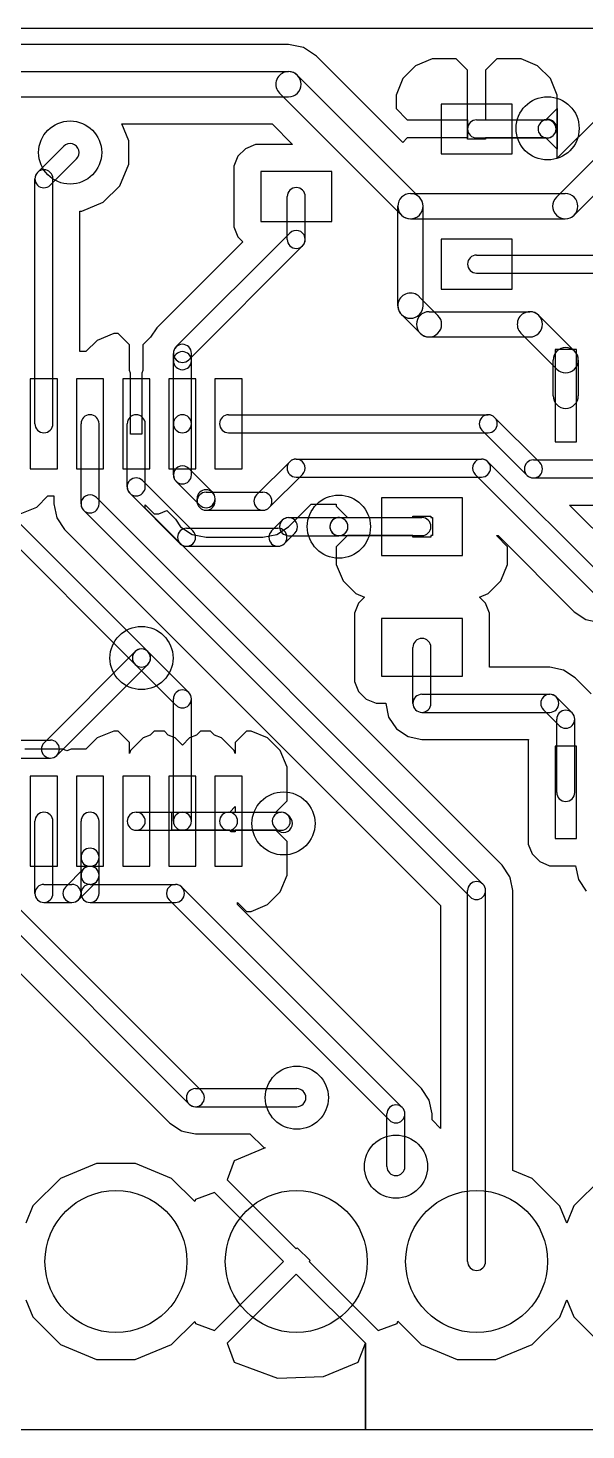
# Model space of a CAD drawing. Extents: x 98.1 to 132.9, y -94.4 to -74.6.
# Drawn here: x 110.95 to 118.81, y -94.37 to -74.63 of the extents above; entities that cross this region are included whole.
import ezdxf

# ---------------------------------------------------------------- set-up
doc = ezdxf.new("R2010")
doc.units = 0
doc.header["$MEASUREMENT"] = 0
doc.layers.add('BLACK', color=7, linetype='CONTINUOUS')

msp = doc.modelspace()

# ---------------------------------------------------------------- linework, layer by layer
at = {"layer": 'Black'}
for p, q in [((98.127, -74.627), (132.873, -74.627)), ((98.127, -74.627), (132.873, -74.627)), ((114.62, -74.8603), (110.73, -74.8603)), ((114.62, -74.8603), (110.73, -74.8603)), ((114.834, -74.9028), (114.62, -74.8603)), ((114.834, -74.9028), (114.62, -74.8603)), ((115.015, -75.024), (114.834, -74.9028)), ((115.015, -75.024), (114.834, -74.9028)), ((116.23, -76.2384), (115.015, -75.024)), ((116.23, -76.2384), (115.015, -75.024)), ((116.41, -75.1587), (116.231, -75.3373)), ((116.41, -75.1587), (116.231, -75.3373)), ((116.643, -75.062), (116.41, -75.1587)), ((116.643, -75.062), (116.41, -75.1587)), ((116.896, -75.062), (116.643, -75.062)), ((116.896, -75.062), (116.643, -75.062)), ((116.984, -75.062), (116.896, -75.062)), ((116.984, -75.062), (116.896, -75.062)), ((117.143, -75.2207), (116.984, -75.062)), ((117.143, -75.2207), (116.984, -75.062)), ((117.143, -75.9205), (117.143, -75.2207)), ((117.143, -75.9205), (117.143, -75.2207)), ((117.556, -75.062), (117.397, -75.2207)), ((117.556, -75.062), (117.397, -75.2207)), ((117.397, -75.2207), (117.397, -75.9205)), ((117.397, -75.2207), (117.397, -75.9205)), ((117.644, -75.062), (117.556, -75.062)), ((117.644, -75.062), (117.556, -75.062)), ((117.897, -75.062), (117.644, -75.062)), ((117.897, -75.062), (117.644, -75.062)), ((118.13, -75.1587), (117.897, -75.062)), ((118.13, -75.1587), (117.897, -75.062)), ((118.309, -75.3373), (118.13, -75.1587)), ((118.309, -75.3373), (118.13, -75.1587)), ((110.73, -75.2413), (114.62, -75.2413)), ((116.463, -77.0109), (114.746, -75.2934)), ((116.231, -75.3373), (116.135, -75.5707)), ((116.231, -75.3373), (116.135, -75.5707)), ((118.405, -75.5707), (118.309, -75.3373)), ((118.405, -75.5707), (118.309, -75.3373)), ((110.73, -75.5969), (114.62, -75.5969)), ((116.212, -77.2623), (114.494, -75.5448)), ((116.135, -75.5707), (116.135, -75.7618)), ((116.135, -75.5707), (116.135, -75.7618)), ((118.405, -75.7618), (118.405, -75.5707)), ((118.405, -75.7618), (118.405, -75.5707)), ((116.135, -75.7618), (116.293, -75.9205)), ((116.135, -75.7618), (116.293, -75.9205)), ((117.77, -75.697), (116.77, -75.697)), ((116.77, -75.697), (116.77, -76.398)), ((117.77, -76.398), (117.77, -75.697)), ((118.247, -75.9205), (118.405, -75.7618)), ((118.247, -75.9205), (118.405, -75.7618)), ((118.405, -76.3333), (118.405, -75.7618)), ((118.405, -75.7618), (118.405, -76.3333)), ((118.405, -76.3333), (118.405, -75.7618)), ((118.405, -75.7618), (118.405, -76.3333)), ((112.37, -76.2173), (112.271, -75.9779)), ((112.271, -75.9779), (114.389, -75.9779)), ((112.37, -76.2173), (112.271, -75.9779)), ((112.271, -75.9779), (114.389, -75.9779)), ((114.389, -75.9779), (114.679, -76.2685)), ((114.389, -75.9779), (114.679, -76.2685)), ((116.293, -75.9205), (117.143, -75.9205)), ((116.293, -75.9205), (117.143, -75.9205)), ((117.143, -76.1745), (117.143, -75.9205)), ((117.143, -75.9205), (117.143, -76.1745)), ((117.143, -76.1745), (117.143, -75.9205)), ((117.143, -75.9205), (117.143, -76.1745)), ((117.27, -75.9205), (118.262, -75.9205)), ((117.397, -75.9205), (118.247, -75.9205)), ((117.397, -75.9205), (118.247, -75.9205)), ((118.175, -75.9548), (118.183, -75.9473)), ((119.004, -75.8613), (118.405, -76.4599)), ((119.004, -75.8613), (118.405, -76.4599)), ((112.37, -76.5457), (112.37, -76.2173)), ((112.37, -76.5457), (112.37, -76.2173)), ((116.293, -76.1745), (116.23, -76.2384)), ((116.293, -76.1745), (116.23, -76.2384)), ((117.143, -76.1745), (116.293, -76.1745)), ((117.143, -76.1745), (116.293, -76.1745)), ((117.143, -76.1945), (117.143, -76.1745)), ((117.143, -76.1945), (117.143, -76.1745)), ((117.397, -76.1945), (117.143, -76.1945)), ((117.397, -76.1945), (117.143, -76.1945)), ((117.27, -76.1745), (118.262, -76.1745)), ((118.247, -76.1745), (117.397, -76.1745)), ((117.397, -76.1745), (117.397, -76.1945)), ((118.247, -76.1745), (117.397, -76.1745)), ((117.397, -76.1745), (117.397, -76.1945)), ((118.405, -76.3333), (118.247, -76.1745)), ((118.405, -76.3333), (118.247, -76.1745)), ((118.349, -76.1402), (118.357, -76.1327)), ((118.393, -77.0109), (119.273, -76.1307)), ((111.455, -76.291), (111.085, -76.6608)), ((114.014, -76.3265), (113.907, -76.4337)), ((114.014, -76.3265), (113.907, -76.4337)), ((114.154, -76.2685), (114.014, -76.3265)), ((114.154, -76.2685), (114.014, -76.3265)), ((114.679, -76.2685), (114.154, -76.2685)), ((114.679, -76.2685), (114.154, -76.2685)), ((116.77, -76.398), (117.77, -76.398)), ((118.405, -76.4599), (118.405, -76.3333)), ((118.405, -76.4599), (118.405, -76.3333)), ((118.645, -77.2623), (119.525, -76.3821)), ((111.635, -76.4706), (111.265, -76.8404)), ((112.244, -76.849), (112.37, -76.5457)), ((112.244, -76.849), (112.37, -76.5457)), ((113.907, -76.4337), (113.849, -76.5737)), ((113.907, -76.4337), (113.849, -76.5737)), ((113.849, -76.5737), (113.849, -76.7253)), ((113.849, -76.5737), (113.849, -76.7253)), ((111.048, -80.2009), (111.048, -76.7506)), ((111.302, -80.2009), (111.302, -76.7506)), ((113.849, -76.7253), (113.849, -77.4263)), ((113.849, -76.7253), (113.849, -77.4263)), ((115.23, -76.6495), (114.23, -76.6495)), ((114.23, -76.6495), (114.23, -77.3505)), ((115.23, -77.3505), (115.23, -76.6495)), ((112.012, -77.081), (112.244, -76.849)), ((112.012, -77.081), (112.244, -76.849)), ((114.603, -77.6045), (114.603, -77)), ((114.857, -77.6045), (114.857, -77)), ((116.338, -76.9588), (118.519, -76.9588)), ((111.683, -79.1849), (111.683, -77.2064)), ((111.683, -77.2064), (111.708, -77.2064)), ((111.683, -79.1849), (111.683, -77.2064)), ((111.683, -77.2064), (111.708, -77.2064)), ((111.708, -77.2064), (112.012, -77.081)), ((111.708, -77.2064), (112.012, -77.081)), ((116.16, -78.5374), (116.16, -77.1366)), ((116.515, -78.5374), (116.515, -77.1366)), ((114.23, -77.3505), (115.23, -77.3505)), ((116.338, -77.3144), (118.519, -77.3144)), ((114.64, -77.5147), (113.036, -79.1191)), ((113.849, -77.4263), (113.907, -77.5663)), ((113.849, -77.4263), (113.907, -77.5663)), ((113.907, -77.5663), (113.978, -77.6379)), ((113.907, -77.5663), (113.978, -77.6379)), ((113.978, -77.6379), (112.766, -78.8497)), ((113.978, -77.6379), (112.766, -78.8497)), ((114.82, -77.6943), (113.215, -79.2987)), ((117.77, -77.602), (116.77, -77.602)), ((116.77, -77.602), (116.77, -78.303)), ((117.77, -78.303), (117.77, -77.602)), ((117.27, -77.8255), (118.962, -77.8255)), ((117.27, -78.0795), (118.962, -78.0795)), ((116.77, -78.303), (117.77, -78.303)), ((116.726, -78.6744), (116.463, -78.4117)), ((116.475, -78.9259), (116.212, -78.6631)), ((116.6, -78.6224), (118.02, -78.6224)), ((118.651, -79.1799), (118.145, -78.6744)), ((112.159, -78.9309), (111.925, -79.0276)), ((112.159, -78.9309), (111.925, -79.0276)), ((112.221, -78.9309), (112.159, -78.9309)), ((112.221, -78.9309), (112.159, -78.9309)), ((112.38, -79.0897), (112.221, -78.9309)), ((112.38, -79.0897), (112.221, -78.9309)), ((112.677, -78.9829), (112.571, -79.0897)), ((112.677, -78.9829), (112.571, -79.0897)), ((112.766, -78.8497), (112.677, -78.9829)), ((112.766, -78.8497), (112.677, -78.9829)), ((116.6, -78.978), (118.02, -78.978)), ((118.399, -79.4313), (117.894, -78.9259)), ((111.925, -79.0276), (111.768, -79.1849)), ((111.925, -79.0276), (111.768, -79.1849)), ((112.38, -79.4503), (112.38, -79.0897)), ((112.38, -79.4503), (112.38, -79.0897)), ((112.571, -79.0897), (112.571, -79.4503)), ((112.571, -79.0897), (112.571, -79.4503)), ((118.675, -79.1558), (118.375, -79.1558)), ((118.375, -79.1558), (118.375, -80.4562)), ((118.675, -80.4562), (118.675, -79.1558)), ((111.768, -79.1849), (111.683, -79.1849)), ((111.768, -79.1849), (111.683, -79.1849)), ((112.999, -79.3119), (112.999, -79.2089)), ((112.999, -80.2009), (112.999, -79.3119)), ((113.253, -79.3119), (113.253, -79.2089)), ((113.253, -80.2009), (113.253, -79.3119)), ((118.347, -79.806), (118.347, -79.3056)), ((118.703, -79.806), (118.703, -79.3056)), ((110.984, -79.5659), (110.984, -80.8359)), ((111.365, -79.5659), (110.984, -79.5659)), ((111.365, -80.8359), (111.365, -79.5659)), ((111.635, -79.5659), (111.635, -80.8359)), ((112.016, -79.5659), (111.635, -79.5659)), ((112.016, -80.8359), (112.016, -79.5659)), ((112.285, -79.5659), (112.285, -80.8359)), ((112.666, -79.5659), (112.285, -79.5659)), ((112.397, -79.4901), (112.38, -79.4503)), ((112.397, -79.4901), (112.38, -79.4503)), ((112.397, -80.3479), (112.397, -79.4901)), ((112.397, -80.3479), (112.397, -79.4901)), ((112.571, -79.4503), (112.554, -79.4901)), ((112.571, -79.4503), (112.554, -79.4901)), ((112.554, -79.4901), (112.554, -79.6417)), ((112.554, -79.4901), (112.554, -79.6417)), ((112.666, -80.8359), (112.666, -79.5659)), ((112.935, -79.5659), (112.935, -80.8359)), ((113.316, -79.5659), (112.935, -79.5659)), ((113.316, -80.8359), (113.316, -79.5659)), ((113.585, -79.5659), (113.585, -80.8359)), ((113.966, -79.5659), (113.585, -79.5659)), ((113.966, -80.8359), (113.966, -79.5659)), ((112.554, -79.6417), (112.554, -80.3479)), ((112.554, -79.6417), (112.554, -80.3479)), ((113.776, -80.0739), (117.434, -80.0739)), ((117.524, -80.1111), (118.16, -80.7477)), ((111.698, -81.3301), (111.698, -80.2009)), ((111.952, -81.3301), (111.952, -80.2009)), ((112.348, -81.0899), (112.348, -80.2009)), ((112.554, -80.3479), (112.397, -80.3479)), ((112.554, -80.3479), (112.397, -80.3479)), ((112.602, -81.0899), (112.602, -80.2009)), ((112.999, -80.9213), (112.999, -80.2009)), ((113.253, -80.9213), (113.253, -80.2009)), ((113.776, -80.3279), (117.434, -80.3279)), ((117.344, -80.2907), (117.981, -80.9273)), ((118.375, -80.4562), (118.675, -80.4562)), ((114.638, -80.7347), (114.171, -81.2022)), ((114.728, -80.6975), (117.339, -80.6975)), ((119.095, -82.4004), (117.429, -80.7347)), ((118.071, -80.7105), (119.033, -80.7105)), ((110.984, -80.8359), (111.365, -80.8359)), ((111.635, -80.8359), (112.016, -80.8359)), ((112.285, -80.8359), (112.666, -80.8359)), ((112.935, -80.8359), (113.316, -80.8359)), ((113.55, -81.1663), (113.215, -80.8315)), ((113.585, -80.8359), (113.966, -80.8359)), ((114.818, -80.9143), (114.35, -81.3818)), ((114.728, -80.9515), (117.339, -80.9515)), ((118.915, -82.58), (117.249, -80.9143)), ((112.565, -81.0001), (113.275, -81.7102)), ((113.371, -81.3459), (113.036, -81.0111)), ((118.071, -80.9645), (119.033, -80.9645)), ((111.075, -81.3742), (111.232, -81.2169)), ((111.075, -81.3742), (111.232, -81.2169)), ((111.232, -81.2169), (111.317, -81.2169)), ((111.232, -81.2169), (111.317, -81.2169)), ((111.317, -81.2169), (111.317, -81.3301)), ((111.317, -81.2169), (111.317, -81.3301)), ((111.317, -81.3301), (111.356, -81.5245)), ((111.317, -81.3301), (111.356, -81.5245)), ((117.36, -86.6852), (111.915, -81.2403)), ((112.386, -81.1797), (113.096, -81.8898)), ((112.602, -81.3889), (112.602, -81.3439)), ((112.602, -81.3439), (112.729, -81.4709)), ((112.602, -81.3889), (112.602, -81.3439)), ((112.602, -81.3439), (112.729, -81.4709)), ((113.333, -81.292), (113.333, -81.2561)), ((113.46, -81.165), (114.26, -81.165)), ((113.587, -81.292), (113.587, -81.2561)), ((114.62, -81.6512), (114.938, -81.3325)), ((114.62, -81.6512), (114.938, -81.3325)), ((114.938, -81.3325), (115.294, -81.3325)), ((114.938, -81.3325), (115.294, -81.3325)), ((115.294, -81.3325), (115.294, -81.3634)), ((115.294, -81.3325), (115.294, -81.3634)), ((117.072, -81.2427), (115.929, -81.2427)), ((115.929, -81.2427), (115.929, -82.0555)), ((117.072, -82.0555), (117.072, -81.2427)), ((119.215, -81.9822), (118.579, -81.3455)), ((118.579, -81.3455), (119.033, -81.3455)), ((119.215, -81.9822), (118.579, -81.3455)), ((118.579, -81.3455), (119.033, -81.3455)), ((110.614, -81.3848), (112.64, -83.4102)), ((110.841, -81.4709), (111.075, -81.3742)), ((110.841, -81.4709), (111.075, -81.3742)), ((111.356, -81.5245), (111.466, -81.6893)), ((111.356, -81.5245), (111.466, -81.6893)), ((117.18, -86.8648), (111.735, -81.4199)), ((117.629, -86.4158), (112.602, -81.3889)), ((117.629, -86.4158), (112.602, -81.3889)), ((112.729, -81.4709), (112.792, -81.4709)), ((112.729, -81.4709), (112.792, -81.4709)), ((112.792, -81.4709), (112.909, -81.4227)), ((112.792, -81.4709), (112.909, -81.4227)), ((112.909, -81.4227), (113.029, -81.543)), ((112.909, -81.4227), (113.029, -81.543)), ((113.029, -81.543), (113.101, -81.6512)), ((113.029, -81.543), (113.101, -81.6512)), ((113.46, -81.419), (114.26, -81.419)), ((114.621, -81.523), (115.33, -81.523)), ((115.294, -81.3634), (115.452, -81.5221)), ((115.294, -81.3634), (115.452, -81.5221)), ((115.331, -81.5221), (116.5, -81.5221)), ((115.452, -81.5221), (116.373, -81.5221)), ((115.452, -81.5221), (116.373, -81.5221)), ((116.373, -81.5221), (116.373, -81.5021)), ((116.373, -81.5021), (116.627, -81.5021)), ((116.373, -81.5221), (116.373, -81.5021)), ((116.373, -81.5021), (116.627, -81.5021)), ((116.627, -81.5021), (116.627, -81.5221)), ((116.627, -81.5021), (116.627, -81.5221)), ((116.627, -81.5221), (116.647, -81.5221)), ((116.627, -81.5221), (116.647, -81.5221)), ((116.647, -81.5221), (116.647, -81.7761)), ((116.647, -81.5221), (116.647, -81.7761)), ((110.435, -81.5644), (112.46, -83.5898)), ((111.466, -81.6893), (116.762, -86.9854)), ((111.466, -81.6893), (116.762, -86.9854)), ((113.101, -81.6512), (113.266, -81.7613)), ((113.101, -81.6512), (113.266, -81.7613)), ((113.185, -81.673), (114.471, -81.673)), ((114.381, -81.7102), (114.531, -81.5602)), ((114.455, -81.7613), (114.62, -81.6512)), ((114.455, -81.7613), (114.62, -81.6512)), ((114.561, -81.8898), (114.711, -81.7398)), ((115.246, -81.5547), (115.245, -81.5556)), ((115.416, -81.7435), (115.415, -81.7444)), ((113.185, -81.927), (114.471, -81.927)), ((113.266, -81.7613), (113.46, -81.8)), ((113.266, -81.7613), (113.46, -81.8)), ((113.46, -81.8), (114.26, -81.8)), ((113.46, -81.8), (114.26, -81.8)), ((114.26, -81.8), (114.455, -81.7613)), ((114.26, -81.8), (114.455, -81.7613)), ((114.621, -81.777), (115.33, -81.777)), ((115.452, -81.7761), (115.294, -81.9349)), ((115.452, -81.7761), (115.294, -81.9349)), ((115.294, -81.9349), (115.294, -82.1818)), ((115.294, -81.9349), (115.294, -82.1818)), ((115.331, -81.7761), (116.5, -81.7761)), ((116.373, -81.7761), (115.452, -81.7761)), ((116.373, -81.7761), (115.452, -81.7761)), ((116.373, -81.7961), (116.373, -81.7761)), ((116.373, -81.7961), (116.373, -81.7761)), ((116.627, -81.7961), (116.373, -81.7961)), ((116.627, -81.7961), (116.373, -81.7961)), ((116.647, -81.7761), (116.627, -81.7761)), ((116.627, -81.7761), (116.627, -81.7961)), ((116.647, -81.7761), (116.627, -81.7761)), ((116.627, -81.7761), (116.627, -81.7961)), ((117.707, -81.9349), (117.548, -81.7761)), ((117.548, -81.7761), (117.572, -81.7761)), ((117.707, -81.9349), (117.548, -81.7761)), ((117.548, -81.7761), (117.572, -81.7761)), ((117.572, -81.7761), (118.646, -82.8494)), ((117.572, -81.7761), (118.646, -82.8494)), ((117.707, -82.1818), (117.707, -81.9349)), ((117.707, -82.1818), (117.707, -81.9349)), ((115.929, -82.0555), (117.072, -82.0555)), ((115.294, -82.1818), (115.39, -82.4152)), ((115.294, -82.1818), (115.39, -82.4152)), ((117.61, -82.4152), (117.707, -82.1818)), ((117.61, -82.4152), (117.707, -82.1818)), ((115.39, -82.4152), (115.569, -82.5938)), ((115.39, -82.4152), (115.569, -82.5938)), ((117.431, -82.5938), (117.61, -82.4152)), ((117.431, -82.5938), (117.61, -82.4152)), ((115.606, -82.7287), (115.548, -82.8687)), ((115.606, -82.7287), (115.548, -82.8687)), ((115.569, -82.5938), (115.69, -82.6441)), ((115.569, -82.5938), (115.69, -82.6441)), ((115.69, -82.6441), (115.606, -82.7287)), ((115.69, -82.6441), (115.606, -82.7287)), ((117.31, -82.6441), (117.431, -82.5938)), ((117.31, -82.6441), (117.431, -82.5938)), ((117.394, -82.7287), (117.31, -82.6441)), ((117.394, -82.7287), (117.31, -82.6441)), ((117.453, -82.8687), (117.394, -82.7287)), ((117.453, -82.8687), (117.394, -82.7287)), ((115.548, -82.8687), (115.548, -83.0203)), ((115.548, -82.8687), (115.548, -83.0203)), ((117.453, -83.6306), (117.453, -82.8687)), ((117.453, -83.6306), (117.453, -82.8687)), ((118.646, -82.8494), (118.81, -82.9595)), ((118.646, -82.8494), (118.81, -82.9595)), ((115.548, -83.0203), (115.548, -83.8331)), ((115.548, -83.0203), (115.548, -83.8331)), ((117.072, -82.9445), (115.929, -82.9445)), ((115.929, -82.9445), (115.929, -83.7573)), ((117.072, -83.7573), (117.072, -82.9445)), ((118.81, -82.9595), (119.005, -82.9982)), ((118.81, -82.9595), (119.005, -82.9982)), ((112.46, -83.4102), (111.177, -84.6933)), ((112.64, -83.4102), (113.215, -83.9858)), ((116.373, -84.1386), (116.373, -83.3509)), ((116.627, -84.1386), (116.627, -83.3509)), ((112.64, -83.5898), (111.357, -84.8729)), ((112.46, -83.5898), (113.036, -84.1654)), ((118.301, -83.6306), (117.453, -83.6306)), ((118.301, -83.6306), (117.453, -83.6306)), ((118.496, -83.6693), (118.301, -83.6306)), ((118.496, -83.6693), (118.301, -83.6306)), ((118.66, -83.7794), (118.496, -83.6693)), ((118.66, -83.7794), (118.496, -83.6693)), ((115.548, -83.8331), (115.606, -83.9731)), ((115.548, -83.8331), (115.606, -83.9731)), ((115.929, -83.7573), (117.072, -83.7573)), ((118.884, -84.0033), (118.66, -83.7794)), ((118.884, -84.0033), (118.66, -83.7794)), ((112.999, -85.7991), (112.999, -84.0756)), ((113.253, -85.7991), (113.253, -84.0756)), ((115.606, -83.9731), (115.713, -84.0803)), ((115.606, -83.9731), (115.713, -84.0803)), ((115.713, -84.0803), (115.853, -84.1383)), ((115.713, -84.0803), (115.853, -84.1383)), ((116.5, -84.0116), (118.301, -84.0116)), ((118.391, -84.0488), (118.615, -84.2727)), ((115.853, -84.1383), (115.992, -84.1383)), ((115.853, -84.1383), (115.992, -84.1383)), ((115.992, -84.1383), (115.992, -84.1386)), ((115.992, -84.1383), (115.992, -84.1386)), ((115.992, -84.1386), (116.031, -84.333)), ((115.992, -84.1386), (116.031, -84.333)), ((116.5, -84.2656), (118.301, -84.2656)), ((118.211, -84.2284), (118.435, -84.4523)), ((116.031, -84.333), (116.141, -84.4978)), ((116.031, -84.333), (116.141, -84.4978)), ((116.141, -84.4978), (116.306, -84.6079)), ((116.141, -84.4978), (116.306, -84.6079)), ((118.398, -85.394), (118.398, -84.3625)), ((118.652, -85.394), (118.652, -84.3625)), ((110.001, -84.6561), (111.267, -84.6561)), ((111.925, -84.6258), (111.768, -84.7831)), ((111.925, -84.6258), (111.768, -84.7831)), ((112.159, -84.5291), (111.925, -84.6258)), ((112.159, -84.5291), (111.925, -84.6258)), ((112.221, -84.5291), (112.159, -84.5291)), ((112.221, -84.5291), (112.159, -84.5291)), ((112.38, -84.6878), (112.221, -84.5291)), ((112.38, -84.6878), (112.221, -84.5291)), ((112.38, -84.8446), (112.38, -84.6878)), ((112.38, -84.8446), (112.38, -84.6878)), ((112.575, -84.6258), (112.397, -84.8044)), ((112.575, -84.6258), (112.397, -84.8044)), ((112.673, -84.5852), (112.575, -84.6258)), ((112.673, -84.5852), (112.575, -84.6258)), ((112.729, -84.5291), (112.673, -84.5852)), ((112.729, -84.5291), (112.673, -84.5852)), ((112.792, -84.5291), (112.729, -84.5291)), ((112.792, -84.5291), (112.729, -84.5291)), ((112.8, -84.5325), (112.792, -84.5291)), ((112.8, -84.5325), (112.792, -84.5291)), ((112.809, -84.5291), (112.8, -84.5325)), ((112.809, -84.5291), (112.8, -84.5325)), ((112.872, -84.5291), (112.809, -84.5291)), ((112.872, -84.5291), (112.809, -84.5291)), ((112.928, -84.5852), (112.872, -84.5291)), ((112.928, -84.5852), (112.872, -84.5291)), ((113.026, -84.6258), (112.928, -84.5852)), ((113.026, -84.6258), (112.928, -84.5852)), ((113.126, -84.7258), (113.026, -84.6258)), ((113.126, -84.7258), (113.026, -84.6258)), ((113.226, -84.6258), (113.126, -84.7258)), ((113.226, -84.6258), (113.126, -84.7258)), ((113.323, -84.5852), (113.226, -84.6258)), ((113.323, -84.5852), (113.226, -84.6258)), ((113.38, -84.5291), (113.323, -84.5852)), ((113.38, -84.5291), (113.323, -84.5852)), ((113.442, -84.5291), (113.38, -84.5291)), ((113.442, -84.5291), (113.38, -84.5291)), ((113.451, -84.5325), (113.442, -84.5291)), ((113.451, -84.5325), (113.442, -84.5291)), ((113.459, -84.5291), (113.451, -84.5325)), ((113.459, -84.5291), (113.451, -84.5325)), ((113.522, -84.5291), (113.459, -84.5291)), ((113.522, -84.5291), (113.459, -84.5291)), ((113.578, -84.5852), (113.522, -84.5291)), ((113.578, -84.5852), (113.522, -84.5291)), ((113.676, -84.6258), (113.578, -84.5852)), ((113.676, -84.6258), (113.578, -84.5852)), ((113.854, -84.8044), (113.676, -84.6258)), ((113.854, -84.8044), (113.676, -84.6258)), ((114.03, -84.5291), (113.871, -84.6878)), ((114.03, -84.5291), (113.871, -84.6878)), ((113.871, -84.6878), (113.871, -84.8446)), ((113.871, -84.6878), (113.871, -84.8446)), ((114.093, -84.5291), (114.03, -84.5291)), ((114.093, -84.5291), (114.03, -84.5291)), ((114.326, -84.6258), (114.093, -84.5291)), ((114.326, -84.6258), (114.093, -84.5291)), ((114.505, -84.8044), (114.326, -84.6258)), ((114.505, -84.8044), (114.326, -84.6258)), ((116.306, -84.6079), (116.5, -84.6466)), ((116.306, -84.6079), (116.5, -84.6466)), ((116.5, -84.6466), (118.003, -84.6466)), ((116.5, -84.6466), (118.003, -84.6466)), ((118.003, -84.6466), (117.994, -84.668)), ((118.003, -84.6466), (117.994, -84.668)), ((117.994, -84.668), (117.994, -84.8195)), ((117.994, -84.668), (117.994, -84.8195)), ((111.29, -84.7831), (110.909, -84.7831)), ((111.29, -84.7831), (110.909, -84.7831)), ((111.441, -84.7831), (111.29, -84.7831)), ((111.441, -84.7831), (111.29, -84.7831)), ((111.5, -84.8075), (111.441, -84.7831)), ((111.5, -84.8075), (111.441, -84.7831)), ((111.559, -84.7831), (111.5, -84.8075)), ((111.559, -84.7831), (111.5, -84.8075)), ((111.768, -84.7831), (111.559, -84.7831)), ((111.768, -84.7831), (111.559, -84.7831)), ((112.397, -84.8044), (112.38, -84.8446)), ((112.397, -84.8044), (112.38, -84.8446)), ((113.871, -84.8446), (113.854, -84.8044)), ((113.871, -84.8446), (113.854, -84.8044)), ((114.601, -85.0378), (114.505, -84.8044)), ((114.601, -85.0378), (114.505, -84.8044)), ((117.994, -84.8195), (117.994, -86.12)), ((117.994, -84.8195), (117.994, -86.12)), ((118.675, -84.7438), (118.375, -84.7438)), ((118.375, -84.7438), (118.375, -86.0442)), ((118.675, -86.0442), (118.675, -84.7438)), ((110.001, -84.9101), (111.267, -84.9101)), ((114.601, -85.2904), (114.601, -85.0378)), ((114.601, -85.2904), (114.601, -85.0378)), ((110.984, -85.1641), (110.984, -86.4341)), ((111.365, -85.1641), (110.984, -85.1641)), ((111.365, -86.4341), (111.365, -85.1641)), ((111.635, -85.1641), (111.635, -86.4341)), ((112.016, -85.1641), (111.635, -85.1641)), ((112.016, -86.4341), (112.016, -85.1641)), ((112.285, -85.1641), (112.285, -86.4341)), ((112.666, -85.1641), (112.285, -85.1641)), ((112.666, -86.4341), (112.666, -85.1641)), ((112.935, -85.1641), (112.935, -86.4341)), ((113.316, -85.1641), (112.935, -85.1641)), ((113.316, -86.4341), (113.316, -85.1641)), ((113.585, -85.1641), (113.585, -86.4341)), ((113.966, -85.1641), (113.585, -85.1641)), ((113.966, -86.4341), (113.966, -85.1641)), ((114.601, -85.5133), (114.601, -85.2904)), ((114.601, -85.5133), (114.601, -85.2904)), ((112.475, -85.6721), (112.475, -85.6721)), ((112.475, -85.6721), (113.126, -85.6721)), ((112.979, -85.9261), (112.979, -85.6721)), ((112.979, -85.6721), (113.03, -85.6721)), ((112.979, -85.9261), (112.979, -85.6721)), ((112.979, -85.6721), (113.03, -85.6721)), ((113.03, -85.6721), (113.109, -85.6721)), ((113.03, -85.6721), (113.109, -85.6721)), ((113.109, -85.6721), (113.142, -85.6721)), ((113.109, -85.6721), (113.142, -85.6721)), ((113.126, -85.6721), (113.776, -85.6721)), ((113.142, -85.6721), (113.221, -85.6721)), ((113.142, -85.6721), (113.221, -85.6721)), ((113.221, -85.6721), (113.681, -85.6721)), ((113.221, -85.6721), (113.681, -85.6721)), ((113.681, -85.6721), (113.792, -85.6721)), ((113.681, -85.6721), (113.792, -85.6721)), ((113.776, -85.6721), (114.519, -85.6721)), ((113.792, -85.6721), (113.871, -85.5933)), ((113.792, -85.6721), (113.871, -85.5933)), ((113.871, -85.5933), (113.871, -85.6721)), ((113.871, -85.5933), (113.871, -85.6721)), ((113.871, -85.6721), (114.443, -85.6721)), ((113.871, -85.6721), (114.443, -85.6721)), ((114.443, -85.6721), (114.601, -85.5133)), ((114.443, -85.6721), (114.601, -85.5133)), ((111.048, -86.8154), (111.048, -85.7991)), ((111.302, -86.8154), (111.302, -85.7991)), ((111.698, -86.3072), (111.698, -85.7991)), ((111.952, -86.3072), (111.952, -85.7991)), ((114.429, -85.889), (114.46, -85.9199)), ((114.609, -85.7092), (114.64, -85.7401)), ((112.475, -85.9261), (112.475, -85.9261)), ((112.475, -85.9261), (113.126, -85.9261)), ((113.03, -85.9261), (112.979, -85.9261)), ((113.03, -85.9261), (112.979, -85.9261)), ((113.109, -85.9261), (113.03, -85.9261)), ((113.109, -85.9261), (113.03, -85.9261)), ((113.142, -85.9261), (113.109, -85.9261)), ((113.142, -85.9261), (113.109, -85.9261)), ((113.126, -85.9261), (113.776, -85.9261)), ((113.221, -85.9261), (113.142, -85.9261)), ((113.221, -85.9261), (113.142, -85.9261)), ((113.681, -85.9261), (113.221, -85.9261)), ((113.681, -85.9261), (113.221, -85.9261)), ((113.792, -85.9261), (113.681, -85.9261)), ((113.792, -85.9261), (113.681, -85.9261)), ((113.776, -85.9261), (114.519, -85.9261)), ((113.812, -85.9461), (113.792, -85.9261)), ((113.812, -85.9461), (113.792, -85.9261)), ((113.871, -85.9461), (113.812, -85.9461)), ((113.871, -85.9461), (113.812, -85.9461)), ((114.443, -85.9261), (113.871, -85.9261)), ((113.871, -85.9261), (113.871, -85.9461)), ((114.443, -85.9261), (113.871, -85.9261)), ((113.871, -85.9261), (113.871, -85.9461)), ((114.601, -86.0848), (114.443, -85.9261)), ((114.601, -86.0848), (114.443, -85.9261)), ((114.601, -86.3078), (114.601, -86.0848)), ((114.601, -86.3078), (114.601, -86.0848)), ((118.375, -86.0442), (118.675, -86.0442)), ((117.994, -86.12), (118.052, -86.2601)), ((117.994, -86.12), (118.052, -86.2601)), ((118.052, -86.2601), (118.159, -86.3672)), ((118.052, -86.2601), (118.159, -86.3672)), ((110.984, -86.4341), (111.365, -86.4341)), ((111.735, -86.4716), (111.481, -86.7256)), ((111.635, -86.4341), (112.016, -86.4341)), ((111.698, -86.5614), (111.698, -86.3072)), ((111.952, -86.5614), (111.952, -86.3072)), ((112.285, -86.4341), (112.666, -86.4341)), ((112.935, -86.4341), (113.316, -86.4341)), ((113.585, -86.4341), (113.966, -86.4341)), ((114.601, -86.5604), (114.601, -86.3078)), ((114.601, -86.5604), (114.601, -86.3078)), ((117.739, -86.5806), (117.629, -86.4158)), ((117.629, -86.4158), (117.629, -86.4158)), ((117.739, -86.5806), (117.629, -86.4158)), ((117.629, -86.4158), (117.629, -86.4158)), ((118.159, -86.3672), (118.299, -86.4252)), ((118.159, -86.3672), (118.299, -86.4252)), ((118.299, -86.4252), (118.451, -86.4252)), ((118.299, -86.4252), (118.451, -86.4252)), ((118.451, -86.4252), (118.665, -86.4252)), ((118.451, -86.4252), (118.665, -86.4252)), ((118.665, -86.4252), (118.665, -86.4255)), ((118.665, -86.4252), (118.665, -86.4255)), ((118.665, -86.4255), (118.703, -86.6199)), ((118.665, -86.4255), (118.703, -86.6199)), ((111.915, -86.6512), (111.661, -86.9052)), ((111.698, -86.8154), (111.698, -86.5614)), ((111.952, -86.8154), (111.952, -86.5614)), ((114.505, -86.7938), (114.601, -86.5604)), ((114.505, -86.7938), (114.601, -86.5604)), ((117.746, -86.6128), (117.739, -86.5806)), ((117.739, -86.5806), (117.739, -86.5806)), ((117.746, -86.6128), (117.739, -86.5806)), ((117.739, -86.5806), (117.739, -86.5806)), ((117.778, -86.775), (117.746, -86.6128)), ((117.778, -86.775), (117.746, -86.6128)), ((118.703, -86.6199), (118.813, -86.7847)), ((118.703, -86.6199), (118.813, -86.7847)), ((113.399, -89.6027), (110.614, -86.8178)), ((111.175, -86.6884), (111.571, -86.6884)), ((111.825, -86.6884), (113.028, -86.6884)), ((116.223, -89.8307), (113.118, -86.7256)), ((114.326, -86.9724), (114.505, -86.7938)), ((114.326, -86.9724), (114.505, -86.7938)), ((117.143, -92), (117.143, -86.775)), ((117.397, -92), (117.397, -86.775)), ((117.778, -90.7162), (117.778, -86.775)), ((117.778, -90.7162), (117.778, -86.775)), ((113.22, -89.7823), (110.435, -86.9974)), ((111.175, -86.9424), (111.571, -86.9424)), ((111.825, -86.9424), (113.028, -86.9424)), ((116.044, -90.0103), (112.939, -86.9052)), ((113.903, -86.9714), (113.903, -86.9421)), ((113.903, -86.9421), (114.03, -87.0691)), ((113.903, -86.9714), (113.903, -86.9421)), ((113.903, -86.9421), (114.03, -87.0691)), ((116.493, -89.5613), (113.903, -86.9714)), ((116.493, -89.5613), (113.903, -86.9714)), ((114.03, -87.0691), (114.093, -87.0691)), ((114.03, -87.0691), (114.093, -87.0691)), ((114.093, -87.0691), (114.326, -86.9724)), ((114.093, -87.0691), (114.326, -86.9724)), ((116.762, -86.9854), (116.762, -90.1248)), ((116.762, -86.9854), (116.762, -90.1248)), ((110.675, -87.7761), (112.95, -90.0517)), ((110.675, -87.7761), (112.95, -90.0517)), ((113.31, -89.5655), (114.738, -89.5655)), ((116.603, -89.7261), (116.493, -89.5613)), ((116.603, -89.7261), (116.493, -89.5613)), ((113.31, -89.8195), (114.738, -89.8195)), ((116.642, -89.9205), (116.603, -89.7261)), ((116.642, -89.9205), (116.603, -89.7261)), ((116.007, -90.6637), (116.007, -89.9205)), ((116.261, -90.6637), (116.261, -89.9205)), ((116.642, -90.0041), (116.642, -89.9205)), ((116.642, -90.0041), (116.642, -89.9205)), ((116.762, -90.1248), (116.642, -90.0041)), ((116.762, -90.1248), (116.642, -90.0041)), ((112.95, -90.0517), (113.115, -90.1618)), ((112.95, -90.0517), (113.115, -90.1618)), ((113.115, -90.1618), (113.115, -90.1618)), ((113.115, -90.1618), (113.147, -90.1682)), ((113.115, -90.1618), (113.115, -90.1618)), ((113.115, -90.1618), (113.147, -90.1682)), ((113.147, -90.1682), (113.31, -90.2005)), ((113.147, -90.1682), (113.31, -90.2005)), ((113.31, -90.2005), (114.078, -90.2005)), ((113.31, -90.2005), (114.078, -90.2005)), ((114.078, -90.2005), (114.269, -90.3919)), ((114.078, -90.2005), (114.269, -90.3919)), ((114.291, -90.4009), (113.856, -90.581)), ((114.291, -90.4009), (113.856, -90.581)), ((114.269, -90.3919), (114.291, -90.4009)), ((114.269, -90.3919), (114.291, -90.4009)), ((111.917, -90.6193), (111.409, -90.829)), ((111.917, -90.6193), (111.409, -90.829)), ((112.466, -90.6198), (111.917, -90.6193)), ((112.466, -90.6198), (111.917, -90.6193)), ((112.973, -90.8304), (112.466, -90.6198)), ((112.973, -90.8304), (112.466, -90.6198)), ((113.856, -90.581), (113.757, -90.8478)), ((113.856, -90.581), (113.757, -90.8478)), ((111.409, -90.829), (111.02, -91.217)), ((111.409, -90.829), (111.02, -91.217)), ((113.299, -91.1573), (112.973, -90.8304)), ((113.299, -91.1573), (112.973, -90.8304)), ((118.053, -90.8304), (117.778, -90.7162)), ((118.053, -90.8304), (117.778, -90.7162)), ((118.441, -91.219), (118.053, -90.8304)), ((118.441, -91.219), (118.053, -90.8304)), ((119.029, -90.829), (118.64, -91.217)), ((119.029, -90.829), (118.64, -91.217)), ((113.578, -91.0274), (113.311, -91.126)), ((113.578, -91.0274), (113.311, -91.126)), ((114.55, -92), (113.578, -91.0274)), ((114.55, -92), (113.578, -91.0274)), ((113.757, -90.8478), (114.73, -91.8204)), ((113.757, -90.8478), (114.73, -91.8204)), ((111.02, -91.217), (110.92, -91.4587)), ((111.02, -91.217), (110.92, -91.4587)), ((113.311, -91.126), (113.299, -91.1573)), ((113.311, -91.126), (113.299, -91.1573)), ((118.54, -91.4587), (118.441, -91.219)), ((118.54, -91.4587), (118.441, -91.219)), ((118.64, -91.217), (118.54, -91.4587)), ((118.64, -91.217), (118.54, -91.4587)), ((114.73, -91.8204), (114.744, -91.8063)), ((114.73, -91.8204), (114.744, -91.8063)), ((114.744, -91.8063), (114.924, -91.9859)), ((114.744, -91.8063), (114.924, -91.9859)), ((113.578, -92.9726), (114.55, -92)), ((113.578, -92.9726), (114.55, -92)), ((114.924, -91.9859), (114.91, -92)), ((114.924, -91.9859), (114.91, -92)), ((114.91, -92), (115.882, -92.9726)), ((114.91, -92), (115.882, -92.9726)), ((114.73, -92.1796), (113.757, -93.1522)), ((114.73, -92.1796), (113.757, -93.1522)), ((115.703, -93.1522), (114.73, -92.1796)), ((115.703, -93.1522), (114.73, -92.1796)), ((110.92, -92.5413), (111.019, -92.781)), ((110.92, -92.5413), (111.019, -92.781)), ((118.44, -92.783), (118.54, -92.5413)), ((118.44, -92.783), (118.54, -92.5413)), ((118.54, -92.5413), (118.639, -92.781)), ((118.54, -92.5413), (118.639, -92.781)), ((111.019, -92.781), (111.407, -93.1696)), ((111.019, -92.781), (111.407, -93.1696)), ((118.051, -93.171), (118.44, -92.783)), ((118.051, -93.171), (118.44, -92.783)), ((118.639, -92.781), (119.027, -93.1696)), ((118.639, -92.781), (119.027, -93.1696)), ((112.971, -93.171), (113.299, -92.8439)), ((112.971, -93.171), (113.299, -92.8439)), ((113.299, -92.8439), (113.311, -92.874)), ((113.299, -92.8439), (113.311, -92.874)), ((113.311, -92.874), (113.578, -92.9726)), ((113.311, -92.874), (113.578, -92.9726)), ((115.882, -92.9726), (116.149, -92.874)), ((115.882, -92.9726), (116.149, -92.874)), ((116.149, -92.874), (116.161, -92.8427)), ((116.149, -92.874), (116.161, -92.8427)), ((116.161, -92.8427), (116.487, -93.1696)), ((116.161, -92.8427), (116.487, -93.1696)), ((111.407, -93.1696), (111.914, -93.3802)), ((111.407, -93.1696), (111.914, -93.3802)), ((112.463, -93.3807), (112.971, -93.171)), ((112.463, -93.3807), (112.971, -93.171)), ((113.757, -93.1522), (113.856, -93.419)), ((113.757, -93.1522), (113.856, -93.419)), ((115.604, -93.419), (115.703, -93.1522)), ((115.604, -93.419), (115.703, -93.1522)), ((115.703, -94.373), (115.703, -93.1522)), ((115.703, -93.1522), (115.703, -94.373)), ((115.703, -94.373), (115.703, -93.1522)), ((115.703, -93.1522), (115.703, -94.373)), ((116.487, -93.1696), (116.994, -93.3802)), ((116.487, -93.1696), (116.994, -93.3802)), ((117.543, -93.3807), (118.051, -93.171)), ((117.543, -93.3807), (118.051, -93.171)), ((111.914, -93.3802), (112.463, -93.3807)), ((111.914, -93.3802), (112.463, -93.3807)), ((116.994, -93.3802), (117.543, -93.3807)), ((116.994, -93.3802), (117.543, -93.3807)), ((113.856, -93.419), (114.466, -93.6454)), ((113.856, -93.419), (114.466, -93.6454)), ((115.115, -93.6213), (115.604, -93.419)), ((115.115, -93.6213), (115.604, -93.419)), ((114.466, -93.6454), (115.115, -93.6213)), ((114.466, -93.6454), (115.115, -93.6213)), ((115.703, -94.373), (98.127, -94.373)), ((115.703, -94.373), (98.127, -94.373)), ((123.323, -94.373), (115.703, -94.373)), ((123.323, -94.373), (115.703, -94.373))]:
    msp.add_line(p, q, dxfattribs=at)
for centre, radius in [((118.27, -76.04), 0.4445), ((111.545, -76.3808), 0.4445), ((115.33, -81.65), 0.4445), ((112.55, -83.5), 0.4445), ((114.55, -85.83), 0.4445), ((114.738, -89.6925), 0.4445), ((116.134, -90.6637), 0.4445), ((112.19, -92), 0.9995), ((114.73, -92), 0.9995), ((117.27, -92), 0.9995)]:
    msp.add_circle(centre, radius, dxfattribs=at)
for centre, radius, start, end in [((114.62, -75.4191), 0.1778, 405, 585), ((114.62, -75.4191), 0.1778, 270, 450), ((117.27, -76.0475), 0.127, 90, 270), ((118.262, -76.0475), 0.127, 133.152, 313.152), ((118.27, -76.04), 0.127, 313.152, 493.152), ((118.262, -76.0475), 0.127, 270, 450), ((111.545, -76.3808), 0.127, 315, 495), ((111.175, -76.7506), 0.127, 360, 540), ((111.175, -76.7506), 0.127, 495, 675), ((114.73, -77), 0.127, 360, 540), ((116.338, -77.1366), 0.1778, 360, 540), ((116.338, -77.1366), 0.1778, 90, 270), ((118.519, -77.1366), 0.1778, 270, 450), ((116.338, -77.1366), 0.1778, 225, 405), ((118.519, -77.1366), 0.1778, 135, 315), ((114.73, -77.6045), 0.127, 315, 495), ((114.73, -77.6045), 0.127, 180, 360), ((117.27, -77.9525), 0.127, 90, 270), ((116.338, -78.5374), 0.1778, 405, 585), ((116.338, -78.5374), 0.1778, 180, 360), ((116.6, -78.8002), 0.1778, 90, 270), ((116.6, -78.8002), 0.1778, 225, 405), ((118.02, -78.8002), 0.1778, 405, 585), ((118.02, -78.8002), 0.1778, 270, 450), ((113.126, -79.2089), 0.127, 360, 540), ((113.126, -79.2089), 0.127, 495, 675), ((118.525, -79.3056), 0.1778, 360, 540), ((118.525, -79.3056), 0.1778, 225, 405), ((113.126, -79.3119), 0.127, 360, 540), ((113.126, -79.3119), 0.127, 180, 360), ((118.525, -79.806), 0.1778, 180, 360), ((111.825, -80.2009), 0.127, 360, 540), ((112.475, -80.2009), 0.127, 360, 540), ((113.126, -80.2009), 0.127, 360, 540), ((113.776, -80.2009), 0.127, 90, 270), ((117.434, -80.2009), 0.127, 45, 225), ((117.434, -80.2009), 0.127, 270, 450), ((111.175, -80.2009), 0.127, 180, 360), ((113.126, -80.2009), 0.127, 180, 360), ((114.728, -80.8245), 0.127, 90, 270), ((114.728, -80.8245), 0.127, 315, 495), ((117.339, -80.8245), 0.127, 405, 585), ((117.339, -80.8245), 0.127, 270, 450), ((118.071, -80.8375), 0.127, 90, 270), ((118.071, -80.8375), 0.127, 225, 405), ((113.126, -80.9213), 0.127, 405, 585), ((113.126, -80.9213), 0.127, 180, 360), ((112.475, -81.0899), 0.127, 45, 225), ((112.475, -81.0899), 0.127, 180, 360), ((113.46, -81.2561), 0.127, 360, 540), ((111.825, -81.3301), 0.127, 405, 585), ((111.825, -81.3301), 0.127, 180, 360), ((113.46, -81.292), 0.127, 90, 270), ((113.46, -81.292), 0.127, 180, 360), ((113.46, -81.2561), 0.127, 225, 405), ((114.26, -81.292), 0.127, 495, 675), ((114.26, -81.292), 0.127, 270, 450), ((114.621, -81.65), 0.127, 90, 270), ((114.621, -81.65), 0.127, 315, 495), ((115.331, -81.6491), 0.127, 90, 270), ((115.331, -81.6491), 0.127, 311.987, 491.987), ((115.33, -81.65), 0.127, 270, 450), ((116.5, -81.6491), 0.127, 270, 450), ((113.185, -81.8), 0.127, 90, 270), ((113.185, -81.8), 0.127, 225, 405), ((114.471, -81.8), 0.127, 135, 315), ((114.471, -81.8), 0.127, 270, 450), ((115.33, -81.65), 0.127, 491.987, 671.987), ((116.5, -83.3509), 0.127, 360, 540), ((112.55, -83.5), 0.127, 45, 225), ((112.55, -83.5), 0.127, 315, 495), ((112.55, -83.5), 0.127, 225, 405), ((113.126, -84.0756), 0.127, 360, 540), ((113.126, -84.0756), 0.127, 225, 405), ((116.5, -84.1386), 0.127, 90, 270), ((118.301, -84.1386), 0.127, 45, 225), ((118.301, -84.1386), 0.127, 270, 450), ((116.5, -84.1386), 0.127, 180, 360), ((118.525, -84.3625), 0.127, 360, 540), ((118.525, -84.3625), 0.127, 225, 405), ((111.267, -84.7831), 0.127, 495, 675), ((111.267, -84.7831), 0.127, 270, 450), ((118.525, -85.394), 0.127, 180, 360), ((111.175, -85.7991), 0.127, 360, 540), ((111.825, -85.7991), 0.127, 360, 540), ((112.475, -85.7991), 0.127, 90, 270), ((112.475, -85.7991), 0.127, 90, 270), ((112.475, -85.7991), 0.127, 270, 450), ((113.126, -85.7991), 0.127, 90, 270), ((113.126, -85.7991), 0.127, 270, 450), ((113.776, -85.7991), 0.127, 90, 270), ((113.776, -85.7991), 0.127, 270, 450), ((114.519, -85.7991), 0.127, 45.0926, 225.093), ((114.519, -85.7991), 0.127, 270, 450), ((113.126, -85.7991), 0.127, 180, 360), ((114.55, -85.83), 0.127, 225.093, 405.093), ((111.825, -86.3072), 0.127, 360, 540), ((111.825, -86.3072), 0.127, 180, 360), ((111.825, -86.5614), 0.127, 360, 540), ((111.825, -86.5614), 0.127, 315, 495), ((111.825, -86.5614), 0.127, 180, 360), ((117.27, -86.775), 0.127, 360, 540), ((111.175, -86.8154), 0.127, 90, 270), ((111.175, -86.8154), 0.127, 180, 360), ((111.571, -86.8154), 0.127, 495, 675), ((111.571, -86.8154), 0.127, 270, 450), ((111.825, -86.8154), 0.127, 90, 270), ((111.825, -86.8154), 0.127, 180, 360), ((113.028, -86.8154), 0.127, 405, 585), ((113.028, -86.8154), 0.127, 270, 450), ((117.27, -86.775), 0.127, 225, 405), ((113.31, -89.6925), 0.127, 90, 270), ((113.31, -89.6925), 0.127, 225, 405), ((114.738, -89.6925), 0.127, 270, 450), ((116.134, -89.9205), 0.127, 360, 540), ((116.134, -89.9205), 0.127, 225, 405), ((116.134, -90.6637), 0.127, 180, 360), ((117.27, -92), 0.127, 180, 360)]:
    msp.add_arc(centre, radius, start, end, dxfattribs=at)

doc.saveas('drawing.dxf')
